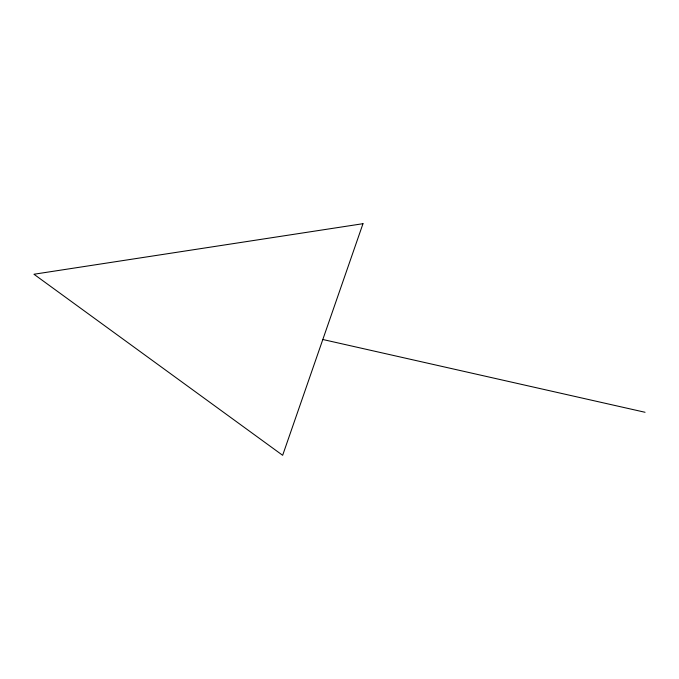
<?xml version="1.0" encoding="UTF-8"?>
<svg xmlns="http://www.w3.org/2000/svg" width="679" height="679" viewBox="0 0 679 679"><rect width="100%" height="100%" fill="white"/><g stroke="black" fill="none" stroke-linecap="round" stroke-linejoin="round"><path stroke-width="1.02" d="M322.822 339.5L645.05 412.28M362.985 223.697L282.651 455.303L33.95 274.248L362.985 223.697"/></g></svg>
